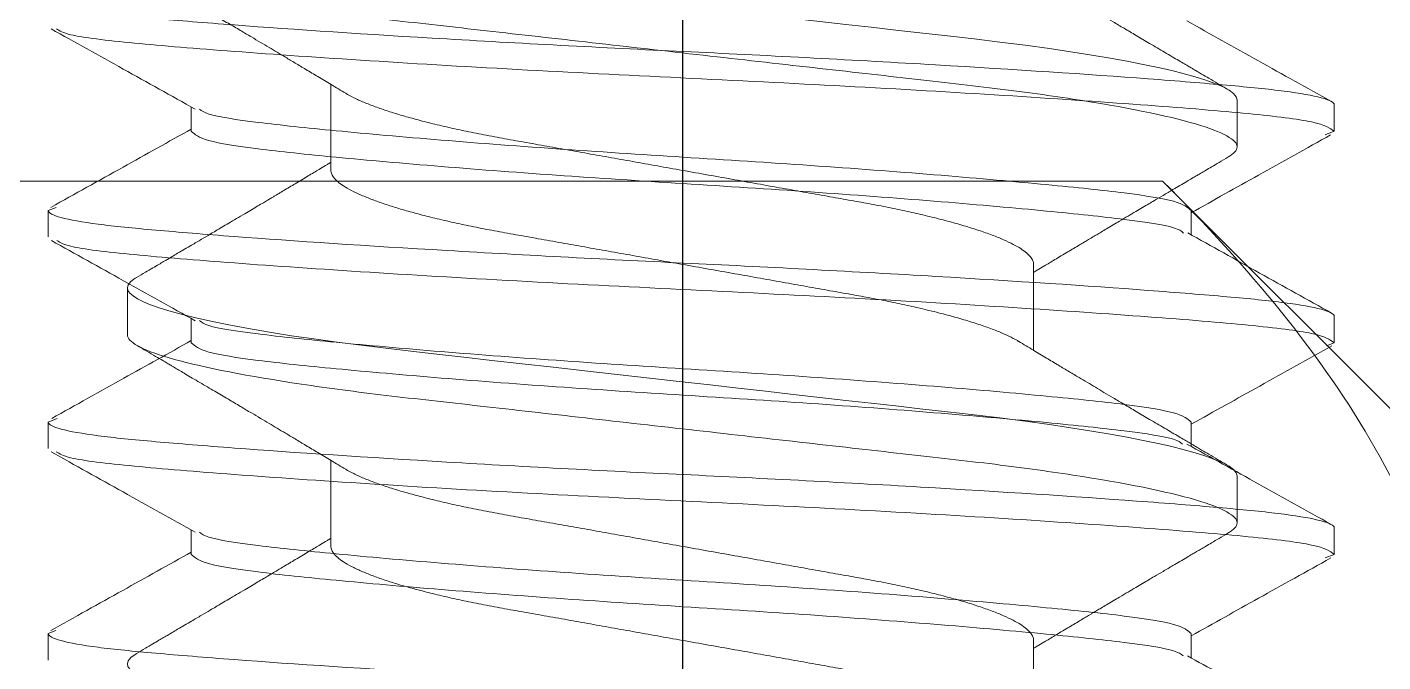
# Model space of a CAD drawing. Extents: x -82 to 113, y -82 to 93.
# Drawn here: x 23.013 to 23.2133, y 70.5483 to 70.642 of the extents above; entities that cross this region are included whole.
import ezdxf

# ---------------------------------------------------------------- set-up
doc = ezdxf.new("R2010")
doc.units = 0
doc.header["$MEASUREMENT"] = 0
doc.linetypes.add('SLD-Solid', pattern=[0])
doc.layers.get('0').update_dxf_attribs({"linetype": 'CONTINUOUS'})
doc.layers.add('Ballons', color=7, linetype='CONTINUOUS')
doc.layers.add('INERTIA', color=7, linetype='CONTINUOUS')

# ---------------------------------------------------------------- blocks, each defined once
blk = doc.blocks.new('gfdgsfg')
at = {"color": 7, "linetype": 'Continuous', "lineweight": 15}
for q in [(57.86139, 53.60965), (58.18952, 53.65316)]:
    blk.add_line((57.9049, 53.65316), q, dxfattribs=at)
blk.add_open_spline([(57.86139, 53.57197), (57.86139, 53.58609), (57.86571, 53.59998), (57.88128, 53.62735), (57.89219, 53.64044), (57.9049, 53.65316)], degree=3, knots=[0, 0, 0, 0, 0.5, 0.5, 1, 1, 1, 1], dxfattribs=at)
blk = doc.blocks.new('20254')
at = {"color": 7, "linetype": 'SLD-Solid', "lineweight": 15}
for p, q in [((1.02708, 0.082), (1.02014, 0.082)), ((1.00278, 0.05193), (0.99007, 0.05193)), ((1.05833, 0.05193), (1.04563, 0.05193)), ((1.01667, -0.05193), (1.02937, -0.05193)), ((1.07222, -0.05193), (1.08493, -0.05193)), ((0.99236, -0.082), (0.99931, -0.082)), ((1.04792, -0.082), (1.05486, -0.082))]:
    blk.add_line(p, q, dxfattribs=at)
at = {"color": 7, "linetype": 'SLD-Solid', "lineweight": 15, "flags": 128}
for points in [[(0.96305, 0.08062), (0.96317, 0.08084), (0.96366, 0.08149), (0.96413, 0.08187), (0.96458, 0.082), (0.96497, 0.08191), (0.96537, 0.08163), (0.96578, 0.08116), (0.9662, 0.08049), (0.96664, 0.07962), (0.96707, 0.07857), (0.96752, 0.07732), (0.96797, 0.07589), (0.96842, 0.07426), (0.96896, 0.07209), (0.96951, 0.06966), (0.97005, 0.06699), (0.97059, 0.0641), (0.97113, 0.061), (0.97165, 0.05772), (0.97214, 0.05442), (0.97261, 0.051), (0.97307, 0.04746), (0.97352, 0.04382), (0.97394, 0.04011), (0.97438, 0.03626), (0.97483, 0.03226), (0.9753, 0.02812), (0.9758, 0.02366), (0.97632, 0.01907), (0.97685, 0.01439), (0.97738, 0.00963), (0.97793, 0.00483), (0.97847, 0), (0.97894, -0.00413), (0.9794, -0.00825), (0.97986, -0.01233), (0.98032, -0.01637), (0.98077, -0.02035), (0.9812, -0.02418), (0.98163, -0.02793), (0.98204, -0.03158), (0.98244, -0.03513), (0.9829, -0.03921), (0.98335, -0.04312), (0.98381, -0.04694), (0.98429, -0.05067), (0.98478, -0.05426), (0.98529, -0.05772), (0.98574, -0.06054), (0.98619, -0.06323), (0.98665, -0.06576), (0.98712, -0.06814), (0.98758, -0.07035), (0.98804, -0.07235), (0.9885, -0.07417), (0.98895, -0.07581), (0.9894, -0.07725), (0.98993, -0.07872), (0.99045, -0.07992), (0.99095, -0.08084), (0.99144, -0.08149), (0.99191, -0.08187), (0.99236, -0.082), (0.99236, -0.082)], [(1.01861, 0.08062), (1.01873, 0.08084), (1.01922, 0.08149), (1.01969, 0.08187), (1.02014, 0.082), (1.02052, 0.08191), (1.02092, 0.08163), (1.02133, 0.08116), (1.02176, 0.08049), (1.02219, 0.07962), (1.02263, 0.07857), (1.02307, 0.07732), (1.02352, 0.07589), (1.02398, 0.07426), (1.02452, 0.07209), (1.02507, 0.06966), (1.02561, 0.06699), (1.02615, 0.0641), (1.02668, 0.061), (1.02721, 0.05772), (1.02769, 0.05442), (1.02817, 0.051), (1.02863, 0.04746), (1.02907, 0.04382), (1.0295, 0.04011), (1.02993, 0.03626), (1.03038, 0.03226), (1.03085, 0.02812), (1.03136, 0.02366), (1.03187, 0.01907), (1.0324, 0.01439), (1.03294, 0.00963), (1.03348, 0.00483), (1.03403, 0), (1.03449, -0.00413), (1.03496, -0.00825), (1.03542, -0.01233), (1.03588, -0.01637), (1.03633, -0.02035), (1.03676, -0.02418), (1.03718, -0.02793), (1.03759, -0.03158), (1.03799, -0.03513), (1.03845, -0.03921), (1.0389, -0.04312), (1.03936, -0.04694), (1.03984, -0.05067), (1.04034, -0.05426), (1.04085, -0.05772), (1.0413, -0.06054), (1.04175, -0.06323), (1.04221, -0.06576), (1.04267, -0.06814), (1.04314, -0.07035), (1.0436, -0.07235), (1.04406, -0.07417), (1.04451, -0.07581), (1.04496, -0.07725), (1.04549, -0.07872), (1.046, -0.07992), (1.04651, -0.08084), (1.047, -0.08149), (1.04747, -0.08187), (1.04792, -0.082), (1.04792, -0.082)], [(1.07416, 0.08062), (1.07429, 0.08084), (1.07477, 0.08149), (1.07524, 0.08187), (1.07569, 0.082), (1.07608, 0.08191), (1.07648, 0.08163), (1.07689, 0.08116), (1.07731, 0.08049), (1.07775, 0.07962), (1.07818, 0.07857), (1.07863, 0.07732), (1.07908, 0.07589), (1.07953, 0.07426), (1.08008, 0.07209), (1.08062, 0.06966), (1.08117, 0.06699), (1.08171, 0.0641), (1.08224, 0.061), (1.08276, 0.05772), (1.08325, 0.05442), (1.08372, 0.051), (1.08418, 0.04746), (1.08463, 0.04382), (1.08505, 0.04011), (1.08549, 0.03626), (1.08594, 0.03226), (1.08641, 0.02812), (1.08691, 0.02366), (1.08743, 0.01907), (1.08796, 0.01439), (1.0885, 0.00963), (1.08904, 0.00483), (1.08958, 0), (1.09005, -0.00413), (1.09051, -0.00825), (1.09098, -0.01233), (1.09143, -0.01637), (1.09188, -0.02035), (1.09231, -0.02418), (1.09274, -0.02793), (1.09315, -0.03158), (1.09355, -0.03513), (1.09401, -0.03921), (1.09446, -0.04312), (1.09492, -0.04694), (1.0954, -0.05067), (1.09589, -0.05426), (1.09641, -0.05772), (1.09685, -0.06054), (1.09731, -0.06323), (1.09777, -0.06576), (1.09823, -0.06814), (1.0987, -0.07035), (1.09915, -0.07235), (1.09961, -0.07417), (1.10007, -0.07581), (1.10052, -0.07725), (1.10104, -0.07872), (1.10156, -0.07992), (1.10206, -0.08084), (1.10255, -0.08149), (1.10302, -0.08187), (1.10347, -0.082), (1.10347, -0.082)]]:
    blk.add_lwpolyline(points, dxfattribs=at)
at = {"color": 7, "linetype": 'SLD-Solid', "lineweight": 15}
for points, knots in [([(0.97153, 0.082), (0.97253, 0.082), (0.9737, 0.08), (0.97615, 0.07169), (0.97742, 0.06538), (0.97918, 0.05388), (0.97975, 0.04973), (0.9808, 0.04105), (0.98129, 0.03655), (0.98294, 0.02194), (0.98418, 0.01099), (0.98666, -0.01099), (0.98789, -0.02194), (0.98954, -0.03655), (0.99003, -0.04105), (0.99109, -0.04973), (0.99165, -0.05388), (0.99341, -0.06538), (0.99469, -0.07169), (0.99713, -0.08), (0.9983, -0.082), (0.99931, -0.082)], [0, 0, 0, 0, 0.125, 0.125, 0.25, 0.25, 0.3125, 0.3125, 0.375, 0.375, 0.5, 0.5, 0.625, 0.625, 0.6875, 0.6875, 0.75, 0.75, 0.875, 0.875, 1, 1, 1, 1]), ([(0.99139, 0.04973), (0.99096, 0.05045), (0.99014, 0.05182), (0.98896, 0.05377), (0.9879, 0.05555), (0.98695, 0.05715), (0.9861, 0.05857), (0.98533, 0.05986), (0.9846, 0.06109), (0.98385, 0.06235), (0.98301, 0.06376), (0.98207, 0.06535), (0.98101, 0.06715), (0.97983, 0.06914), (0.97878, 0.07092), (0.97793, 0.07236), (0.97735, 0.07334), (0.97687, 0.07417), (0.97651, 0.07477), (0.97624, 0.07522), (0.97601, 0.07563), (0.9757, 0.07615), (0.97526, 0.0769), (0.97467, 0.0779), (0.97391, 0.0792), (0.97336, 0.08013), (0.97306, 0.08064)], [0, 0, 0, 0, 0.06997, 0.133056, 0.190546, 0.242491, 0.288788, 0.328727, 0.367368, 0.408273, 0.451739, 0.504295, 0.561859, 0.626323, 0.697701, 0.734107, 0.765806, 0.792587, 0.814447, 0.823998, 0.836767, 0.853657, 0.874669, 0.909102, 0.950877, 1, 1, 1, 1]), ([(1.01861, 0.08064), (1.01835, 0.0802), (1.01788, 0.0794), (1.01723, 0.07829), (1.01671, 0.0774), (1.01633, 0.07677), (1.01609, 0.07635), (1.01595, 0.07611), (1.01576, 0.07579), (1.01546, 0.07529), (1.01499, 0.07449), (1.01444, 0.07354), (1.01374, 0.07237), (1.013, 0.0711), (1.01229, 0.06991), (1.0117, 0.06891), (1.01116, 0.068), (1.01056, 0.06698), (1.00989, 0.06585), (1.00923, 0.06473), (1.0086, 0.06367), (1.00806, 0.06276), (1.00758, 0.06195), (1.0072, 0.06131), (1.0069, 0.06081), (1.00666, 0.0604), (1.0064, 0.05996), (1.00606, 0.05939), (1.00562, 0.05866), (1.00513, 0.05784), (1.00459, 0.05693), (1.00404, 0.056), (1.00349, 0.0551), (1.00299, 0.05426), (1.00247, 0.05339), (1.00201, 0.05261), (1.0017, 0.0521), (1.0016, 0.05193)], [0, 0, 0, 0, 0.045775, 0.084131, 0.115074, 0.138612, 0.150192, 0.158483, 0.163856, 0.183478, 0.211094, 0.246472, 0.282539, 0.333808, 0.378477, 0.407016, 0.438347, 0.473682, 0.513015, 0.556336, 0.590525, 0.623907, 0.651915, 0.674505, 0.691683, 0.703738, 0.717681, 0.737473, 0.76311, 0.793819, 0.82368, 0.85875, 0.890451, 0.918808, 0.946488, 0.981767, 1, 1, 1, 1]), ([(1.02708, 0.082), (1.02809, 0.082), (1.02925, 0.08), (1.0317, 0.07169), (1.03297, 0.06538), (1.03474, 0.05388), (1.0353, 0.04973), (1.03636, 0.04105), (1.03685, 0.03655), (1.03849, 0.02194), (1.03973, 0.01099), (1.04221, -0.01099), (1.04345, -0.02194), (1.0451, -0.03655), (1.04559, -0.04105), (1.04664, -0.04973), (1.04721, -0.05388), (1.04897, -0.06538), (1.05024, -0.07169), (1.05269, -0.08), (1.05386, -0.082), (1.05486, -0.082)], [0, 0, 0, 0, 0.125, 0.125, 0.25, 0.25, 0.3125, 0.3125, 0.375, 0.375, 0.5, 0.5, 0.625, 0.625, 0.6875, 0.6875, 0.75, 0.75, 0.875, 0.875, 1, 1, 1, 1]), ([(1.04695, 0.04973), (1.04652, 0.05045), (1.04569, 0.05182), (1.04452, 0.05377), (1.04346, 0.05555), (1.0425, 0.05715), (1.04165, 0.05857), (1.04089, 0.05986), (1.04016, 0.06109), (1.0394, 0.06235), (1.03857, 0.06376), (1.03763, 0.06535), (1.03656, 0.06715), (1.03538, 0.06914), (1.03434, 0.07092), (1.03349, 0.07236), (1.03291, 0.07334), (1.03242, 0.07417), (1.03207, 0.07477), (1.0318, 0.07522), (1.03156, 0.07563), (1.03125, 0.07615), (1.03081, 0.0769), (1.03022, 0.0779), (1.02946, 0.0792), (1.02891, 0.08013), (1.02861, 0.08064)], [0, 0, 0, 0, 0.06997, 0.133056, 0.190547, 0.242492, 0.288789, 0.328727, 0.367368, 0.408273, 0.451739, 0.504296, 0.561859, 0.626323, 0.697701, 0.734108, 0.765807, 0.792588, 0.814447, 0.823999, 0.836769, 0.853658, 0.87467, 0.909103, 0.950877, 1, 1, 1, 1]), ([(1.07416, 0.08064), (1.07391, 0.0802), (1.07343, 0.0794), (1.07278, 0.07829), (1.07226, 0.0774), (1.07189, 0.07677), (1.07164, 0.07635), (1.0715, 0.07611), (1.07131, 0.07579), (1.07102, 0.07529), (1.07055, 0.07449), (1.06999, 0.07354), (1.0693, 0.07237), (1.06855, 0.0711), (1.06785, 0.06991), (1.06726, 0.06891), (1.06672, 0.068), (1.06612, 0.06698), (1.06545, 0.06585), (1.06479, 0.06473), (1.06416, 0.06367), (1.06361, 0.06276), (1.06314, 0.06195), (1.06275, 0.06131), (1.06246, 0.06081), (1.06221, 0.0604), (1.06195, 0.05996), (1.06161, 0.05939), (1.06118, 0.05866), (1.06069, 0.05784), (1.06014, 0.05693), (1.05959, 0.056), (1.05905, 0.0551), (1.05855, 0.05426), (1.05803, 0.05339), (1.05756, 0.05261), (1.05726, 0.0521), (1.05715, 0.05193)], [0, 0, 0, 0, 0.045776, 0.084131, 0.115075, 0.138613, 0.150193, 0.158483, 0.163856, 0.183479, 0.211094, 0.246473, 0.282539, 0.333807, 0.378477, 0.407016, 0.438347, 0.473682, 0.513015, 0.556337, 0.590524, 0.623906, 0.651915, 0.674506, 0.691683, 0.703737, 0.717681, 0.737473, 0.763111, 0.793818, 0.823679, 0.85875, 0.890452, 0.918807, 0.946487, 0.981766, 1, 1, 1, 1]), ([(1.00278, 0.05193), (1.00297, 0.0519), (1.00335, 0.05185), (1.00396, 0.05144), (1.0046, 0.05077), (1.00525, 0.04982), (1.00593, 0.04858), (1.0066, 0.0471), (1.00727, 0.04539), (1.00792, 0.04349), (1.00857, 0.04138), (1.00922, 0.03907), (1.00986, 0.03654), (1.01049, 0.03379), (1.01112, 0.03085), (1.01171, 0.02779), (1.01228, 0.02461), (1.01287, 0.02128), (1.01348, 0.01788), (1.0141, 0.0144), (1.01472, 0.0109), (1.01536, 0.00731), (1.01601, 0.00367), (1.01668, -0.00007), (1.01736, -0.00389), (1.01805, -0.00775), (1.01872, -0.01154), (1.01938, -0.01524), (1.02002, -0.01882), (1.02062, -0.02219), (1.02118, -0.02534), (1.02172, -0.02832), (1.02229, -0.03119), (1.02288, -0.03395), (1.0235, -0.03664), (1.02416, -0.03922), (1.02484, -0.04165), (1.02553, -0.04386), (1.02622, -0.04583), (1.02692, -0.04753), (1.02753, -0.04883), (1.0279, -0.04946), (1.02805, -0.04971)], [0, 0, 0, 0, 0.0247333, 0.0498972, 0.075434, 0.1012797, 0.127365, 0.1536164, 0.1784516, 0.2033008, 0.2280982, 0.2527787, 0.2772794, 0.303001, 0.3283855, 0.3533715, 0.3779927, 0.4029173, 0.4282484, 0.452451, 0.4769056, 0.5015533, 0.5263312, 0.5511749, 0.5775221, 0.603791, 0.6299046, 0.6557889, 0.6813739, 0.7065948, 0.7299887, 0.7532288, 0.7768449, 0.8008093, 0.8250701, 0.8510615, 0.8772509, 0.9035629, 0.9299197, 0.956243, 0.9824545, 1, 1, 1, 1]), ([(1.05833, 0.05193), (1.05852, 0.0519), (1.05891, 0.05185), (1.05952, 0.05144), (1.06015, 0.05077), (1.06081, 0.04982), (1.06148, 0.04858), (1.06216, 0.0471), (1.06282, 0.04539), (1.06348, 0.04349), (1.06413, 0.04138), (1.06477, 0.03907), (1.06541, 0.03654), (1.06605, 0.03379), (1.06667, 0.03085), (1.06727, 0.02779), (1.06783, 0.02461), (1.06843, 0.02128), (1.06903, 0.01788), (1.06965, 0.0144), (1.07028, 0.0109), (1.07092, 0.00731), (1.07157, 0.00367), (1.07224, -0.00007), (1.07292, -0.00389), (1.0736, -0.00775), (1.07428, -0.01154), (1.07494, -0.01524), (1.07558, -0.01882), (1.07618, -0.02219), (1.07674, -0.02534), (1.07728, -0.02832), (1.07784, -0.03119), (1.07843, -0.03395), (1.07906, -0.03664), (1.07971, -0.03922), (1.08039, -0.04165), (1.08108, -0.04386), (1.08178, -0.04583), (1.08247, -0.04753), (1.08308, -0.04883), (1.08346, -0.04946), (1.08361, -0.04971)], [0, 0, 0, 0, 0.024733, 0.049897, 0.075434, 0.10128, 0.127365, 0.153616, 0.178452, 0.203301, 0.228098, 0.252779, 0.277279, 0.303001, 0.328385, 0.353371, 0.377993, 0.402917, 0.428248, 0.452451, 0.476906, 0.501553, 0.526331, 0.551175, 0.577522, 0.603791, 0.629905, 0.655789, 0.681374, 0.706595, 0.729989, 0.753229, 0.776845, 0.800809, 0.82507, 0.851061, 0.877251, 0.903563, 0.92992, 0.956243, 0.982455, 1, 1, 1, 1]), ([(0.99139, 0.04973), (0.99161, 0.04935), (0.99205, 0.04858), (0.99271, 0.0471), (0.99338, 0.0454), (0.99403, 0.04349), (0.99468, 0.04138), (0.99533, 0.03907), (0.99597, 0.03654), (0.9966, 0.03379), (0.99723, 0.03085), (0.99782, 0.02779), (0.99839, 0.02461), (0.99898, 0.02128), (0.99959, 0.01788), (1.00021, 0.0144), (1.00083, 0.0109), (1.00147, 0.00731), (1.00212, 0.00367), (1.00279, -0.00007), (1.00347, -0.00389), (1.00416, -0.00775), (1.00484, -0.01154), (1.0055, -0.01524), (1.00613, -0.01882), (1.00673, -0.02219), (1.0073, -0.02534), (1.00783, -0.02832), (1.0084, -0.03119), (1.00899, -0.03395), (1.00961, -0.03664), (1.01027, -0.03922), (1.01095, -0.04165), (1.01164, -0.04386), (1.01233, -0.04583), (1.01303, -0.04753), (1.0137, -0.04894), (1.01434, -0.05006), (1.01496, -0.0509), (1.01555, -0.0515), (1.01612, -0.05186), (1.01649, -0.05191), (1.01667, -0.05193)], [0, 0, 0, 0, 0.025043, 0.051294, 0.076128, 0.100977, 0.125773, 0.150453, 0.174953, 0.200674, 0.226058, 0.251043, 0.275664, 0.300588, 0.325918, 0.35012, 0.374574, 0.399221, 0.423998, 0.448841, 0.475188, 0.501456, 0.527569, 0.553452, 0.579036, 0.604257, 0.62765, 0.650889, 0.674505, 0.698468, 0.722729, 0.748719, 0.774908, 0.801219, 0.827575, 0.853898, 0.880109, 0.904652, 0.928968, 0.952999, 0.976692, 1, 1, 1, 1]), ([(1.04695, 0.04973), (1.04716, 0.04935), (1.0476, 0.04858), (1.04827, 0.0471), (1.04894, 0.0454), (1.04959, 0.04349), (1.05024, 0.04138), (1.05088, 0.03907), (1.05152, 0.03654), (1.05216, 0.03379), (1.05278, 0.03085), (1.05338, 0.02779), (1.05395, 0.02461), (1.05454, 0.02128), (1.05515, 0.01788), (1.05576, 0.0144), (1.05639, 0.0109), (1.05703, 0.00731), (1.05768, 0.00367), (1.05835, -0.00007), (1.05903, -0.00389), (1.05971, -0.00775), (1.06039, -0.01154), (1.06105, -0.01524), (1.06169, -0.01882), (1.06229, -0.02219), (1.06285, -0.02534), (1.06339, -0.02832), (1.06395, -0.03119), (1.06454, -0.03395), (1.06517, -0.03664), (1.06582, -0.03922), (1.0665, -0.04165), (1.0672, -0.04386), (1.06789, -0.04583), (1.06858, -0.04753), (1.06925, -0.04894), (1.0699, -0.05006), (1.07051, -0.0509), (1.07111, -0.0515), (1.07168, -0.05186), (1.07204, -0.05191), (1.07222, -0.05193)], [0, 0, 0, 0, 0.025043, 0.051294, 0.076128, 0.100977, 0.125773, 0.150453, 0.174953, 0.200674, 0.226058, 0.251043, 0.275664, 0.300587, 0.325918, 0.35012, 0.374574, 0.399221, 0.423998, 0.448841, 0.475188, 0.501456, 0.527569, 0.553452, 0.579036, 0.604257, 0.62765, 0.650889, 0.674505, 0.698468, 0.722729, 0.748719, 0.774908, 0.801219, 0.827575, 0.853898, 0.880109, 0.904652, 0.928968, 0.952999, 0.976692, 1, 1, 1, 1]), ([(0.9725, -0.04973), (0.97293, -0.05045), (0.97375, -0.05182), (0.97492, -0.05377), (0.97599, -0.05555), (0.97694, -0.05715), (0.97779, -0.05857), (0.97856, -0.05986), (0.97929, -0.06109), (0.98004, -0.06235), (0.98088, -0.06376), (0.98182, -0.06535), (0.98288, -0.06715), (0.98406, -0.06914), (0.98511, -0.07092), (0.98596, -0.07236), (0.98653, -0.07334), (0.98702, -0.07417), (0.98738, -0.07477), (0.98765, -0.07522), (0.98788, -0.07563), (0.98819, -0.07615), (0.98863, -0.0769), (0.98922, -0.0779), (0.98998, -0.0792), (0.99053, -0.08013), (0.99083, -0.08064)], [0, 0, 0, 0, 0.06997, 0.133056, 0.190547, 0.242491, 0.288789, 0.328727, 0.367368, 0.408273, 0.451739, 0.504295, 0.561859, 0.626323, 0.697701, 0.734108, 0.765807, 0.792588, 0.814447, 0.823999, 0.836769, 0.853657, 0.874669, 0.909103, 0.950877, 1, 1, 1, 1]), ([(1.02805, -0.04973), (1.02848, -0.05045), (1.02931, -0.05182), (1.03048, -0.05377), (1.03154, -0.05555), (1.0325, -0.05715), (1.03335, -0.05857), (1.03411, -0.05986), (1.03484, -0.06109), (1.0356, -0.06235), (1.03643, -0.06376), (1.03737, -0.06535), (1.03844, -0.06715), (1.03962, -0.06914), (1.04066, -0.07092), (1.04151, -0.07236), (1.04209, -0.07334), (1.04258, -0.07417), (1.04293, -0.07477), (1.0432, -0.07522), (1.04344, -0.07563), (1.04375, -0.07615), (1.04419, -0.0769), (1.04478, -0.0779), (1.04554, -0.0792), (1.04609, -0.08013), (1.04639, -0.08064)], [0, 0, 0, 0, 0.0699703, 0.1330562, 0.1905469, 0.2424916, 0.2887894, 0.3287283, 0.3673682, 0.4082728, 0.4517387, 0.5042958, 0.5618605, 0.6263239, 0.6977025, 0.7341084, 0.765807, 0.7925882, 0.8144466, 0.8239994, 0.8367685, 0.8536584, 0.8746704, 0.9091033, 0.9508766, 1, 1, 1, 1]), ([(1.00084, -0.08064), (1.00109, -0.0802), (1.00157, -0.0794), (1.00222, -0.07829), (1.00274, -0.0774), (1.00311, -0.07677), (1.00336, -0.07635), (1.0035, -0.07611), (1.00369, -0.07579), (1.00398, -0.07529), (1.00445, -0.0745), (1.005, -0.07355), (1.0057, -0.07238), (1.00644, -0.07112), (1.00714, -0.06992), (1.00774, -0.06892), (1.00828, -0.068), (1.00888, -0.06699), (1.00955, -0.06585), (1.01021, -0.06473), (1.01084, -0.06367), (1.01139, -0.06276), (1.01186, -0.06195), (1.01225, -0.06131), (1.01254, -0.06081), (1.01279, -0.0604), (1.01305, -0.05996), (1.01339, -0.05939), (1.01382, -0.05866), (1.01431, -0.05784), (1.01486, -0.05693), (1.01541, -0.056), (1.01595, -0.0551), (1.01645, -0.05426), (1.01697, -0.05339), (1.01744, -0.05261), (1.01774, -0.0521), (1.01785, -0.05193)], [0, 0, 0, 0, 0.045774, 0.08413, 0.115072, 0.13861, 0.150189, 0.15848, 0.163852, 0.183434, 0.210946, 0.246161, 0.282089, 0.333268, 0.378004, 0.406681, 0.438141, 0.473574, 0.512974, 0.556334, 0.590531, 0.623912, 0.651921, 0.674511, 0.691688, 0.703742, 0.717685, 0.737478, 0.763114, 0.793822, 0.823682, 0.858752, 0.890453, 0.91881, 0.946488, 0.981766, 1, 1, 1, 1]), ([(1.05639, -0.08064), (1.05665, -0.0802), (1.05712, -0.0794), (1.05777, -0.07829), (1.05829, -0.0774), (1.05867, -0.07677), (1.05891, -0.07635), (1.05905, -0.07611), (1.05924, -0.07579), (1.05954, -0.07529), (1.06, -0.0745), (1.06056, -0.07355), (1.06125, -0.07238), (1.062, -0.07112), (1.0627, -0.06992), (1.06329, -0.06892), (1.06383, -0.068), (1.06444, -0.06699), (1.06511, -0.06585), (1.06577, -0.06473), (1.0664, -0.06367), (1.06694, -0.06276), (1.06742, -0.06195), (1.0678, -0.06131), (1.0681, -0.06081), (1.06834, -0.0604), (1.0686, -0.05996), (1.06894, -0.05939), (1.06938, -0.05866), (1.06987, -0.05784), (1.07041, -0.05693), (1.07096, -0.056), (1.07151, -0.0551), (1.07201, -0.05426), (1.07253, -0.05339), (1.07299, -0.05261), (1.0733, -0.0521), (1.0734, -0.05193)], [0, 0, 0, 0, 0.045774, 0.08413, 0.115074, 0.13861, 0.150189, 0.158481, 0.163853, 0.183434, 0.210947, 0.246163, 0.28209, 0.333268, 0.378004, 0.406681, 0.438142, 0.473574, 0.512975, 0.556334, 0.590532, 0.623913, 0.651921, 0.674511, 0.691688, 0.703743, 0.717686, 0.737478, 0.763115, 0.793823, 0.823683, 0.858752, 0.890454, 0.91881, 0.946489, 0.981767, 1, 1, 1, 1]), ([(0.99931, -0.082), (0.99943, -0.08198), (0.99969, -0.08195), (1.00009, -0.08165), (1.00047, -0.08123), (1.00072, -0.08081), (1.00084, -0.08063)], [0, 0, 0, 0, 0.259589, 0.522259, 0.787753, 1, 1, 1, 1]), ([(1.05486, -0.082), (1.05499, -0.08198), (1.05525, -0.08195), (1.05564, -0.08165), (1.05603, -0.08123), (1.05628, -0.08081), (1.05639, -0.08063)], [0, 0, 0, 0, 0.259589, 0.522259, 0.787753, 1, 1, 1, 1])]:
    blk.add_open_spline(points, degree=3, knots=knots, dxfattribs=at)
blk = doc.blocks.new('25342')
at = {"color": 7, "linetype": 'Continuous', "lineweight": 15}
for p, q in [((1.46484, 0.095), (1.4643, 0.09367)), ((1.46875, 0.095), (1.46484, 0.095)), ((1.49609, 0.095), (1.49563, 0.09388)), ((1.5, 0.095), (1.49609, 0.095)), ((1.52734, 0.095), (1.52679, 0.09366)), ((1.53125, 0.095), (1.52734, 0.095)), ((1.45312, 0.07386), (1.44955, 0.07386)), ((1.48437, 0.07386), (1.4808, 0.07386)), ((1.51563, 0.07386), (1.51204, 0.07386)), ((1.46484, -0.07386), (1.46842, -0.07386)), ((1.49609, -0.07386), (1.49967, -0.07386)), ((1.52734, -0.07386), (1.53092, -0.07386)), ((1.45358, -0.09388), (1.45313, -0.095)), ((1.48492, -0.09367), (1.48437, -0.095)), ((1.5161, -0.09384), (1.51563, -0.095)), ((1.44922, -0.095), (1.45313, -0.095)), ((1.48047, -0.095), (1.48437, -0.095)), ((1.51172, -0.095), (1.51563, -0.095))]:
    blk.add_line(p, q, dxfattribs=at)
for points, knots in [([(1.45313, -0.095), (1.45243, -0.095), (1.45173, -0.09235), (1.4508, -0.08526), (1.45053, -0.08246), (1.44994, -0.07578), (1.44962, -0.07188), (1.44863, -0.05868), (1.44791, -0.04782), (1.44653, -0.02438), (1.44588, -0.01188), (1.44475, 0.01187), (1.44409, 0.02438), (1.44271, 0.04782), (1.442, 0.05868), (1.44101, 0.07188), (1.44069, 0.07578), (1.4401, 0.08246), (1.43982, 0.08526), (1.43889, 0.09235), (1.4382, 0.095), (1.4375, 0.095)], [0, 0, 0, 0, 0.125, 0.125, 0.1875, 0.1875, 0.25, 0.25, 0.375, 0.375, 0.5, 0.5, 0.625, 0.625, 0.75, 0.75, 0.8125, 0.8125, 0.875, 0.875, 1, 1, 1, 1]), ([(1.44985, 0.07331), (1.44812, 0.07641), (1.44417, 0.08348), (1.44023, 0.09056), (1.43801, 0.09455)], [0, 0, 0, 0, 0.437537, 1, 1, 1, 1]), ([(1.4643, 0.09448), (1.46232, 0.09093), (1.45849, 0.08405), (1.45465, 0.07718), (1.4528, 0.07386)], [0, 0, 0, 0, 0.516324, 1, 1, 1, 1]), ([(1.47999, -0.09382), (1.47969, -0.09334), (1.47894, -0.09214), (1.47787, -0.08303), (1.47664, -0.0681), (1.47526, -0.04805), (1.47388, -0.02473), (1.47266, 0), (1.47143, 0.02473), (1.47005, 0.04806), (1.46867, 0.06807), (1.46745, 0.08311), (1.46622, 0.09307), (1.46531, 0.09435), (1.46484, 0.095)], [0, 0, 0, 0, 0.056678, 0.141074, 0.225469, 0.312859, 0.400249, 0.484644, 0.56904, 0.656429, 0.743819, 0.828215, 0.91261, 1, 1, 1, 1]), ([(1.48437, -0.095), (1.48368, -0.095), (1.48298, -0.09235), (1.48205, -0.08526), (1.48178, -0.08246), (1.48119, -0.07578), (1.48087, -0.07188), (1.47988, -0.05868), (1.47916, -0.04782), (1.47778, -0.02438), (1.47713, -0.01188), (1.476, 0.01187), (1.47534, 0.02438), (1.47396, 0.04782), (1.47325, 0.05868), (1.47226, 0.07188), (1.47194, 0.07578), (1.47135, 0.08246), (1.47107, 0.08526), (1.47014, 0.09235), (1.46945, 0.095), (1.46875, 0.095)], [0, 0, 0, 0, 0.125, 0.125, 0.1875, 0.1875, 0.25, 0.25, 0.375, 0.375, 0.5, 0.5, 0.625, 0.625, 0.75, 0.75, 0.8125, 0.8125, 0.875, 0.875, 1, 1, 1, 1]), ([(1.48114, 0.07324), (1.47916, 0.07678), (1.4752, 0.08388), (1.47125, 0.09097), (1.46927, 0.09453)], [0, 0, 0, 0, 0.4996566, 1, 1, 1, 1]), ([(1.49563, 0.09463), (1.49366, 0.09108), (1.4898, 0.08416), (1.48594, 0.07724), (1.48405, 0.07386)], [0, 0, 0, 0, 0.511951, 1, 1, 1, 1]), ([(1.51119, -0.09372), (1.51091, -0.09325), (1.51017, -0.09206), (1.50912, -0.08302), (1.50789, -0.0681), (1.50651, -0.04805), (1.50513, -0.02473), (1.50391, 0), (1.50268, 0.02473), (1.5013, 0.04806), (1.49992, 0.06807), (1.4987, 0.08311), (1.49747, 0.09307), (1.49656, 0.09435), (1.49609, 0.095)], [0, 0, 0, 0, 0.054078, 0.138706, 0.223334, 0.310965, 0.398595, 0.483224, 0.567852, 0.655482, 0.743113, 0.827741, 0.912369, 1, 1, 1, 1]), ([(1.51563, -0.095), (1.51493, -0.095), (1.51423, -0.09235), (1.5133, -0.08526), (1.51303, -0.08246), (1.51244, -0.07578), (1.51212, -0.07188), (1.51113, -0.05868), (1.51041, -0.04782), (1.50903, -0.02438), (1.50838, -0.01188), (1.50725, 0.01187), (1.50659, 0.02438), (1.50521, 0.04782), (1.5045, 0.05868), (1.50351, 0.07188), (1.50319, 0.07578), (1.5026, 0.08246), (1.50232, 0.08526), (1.50139, 0.09235), (1.5007, 0.095), (1.5, 0.095)], [0, 0, 0, 0, 0.125, 0.125, 0.1875, 0.1875, 0.25, 0.25, 0.375, 0.375, 0.5, 0.5, 0.625, 0.625, 0.75, 0.75, 0.8125, 0.8125, 0.875, 0.875, 1, 1, 1, 1]), ([(1.51232, 0.07336), (1.51035, 0.0769), (1.50639, 0.08398), (1.50245, 0.09106), (1.50047, 0.09461)], [0, 0, 0, 0, 0.499759, 1, 1, 1, 1]), ([(1.52679, 0.09447), (1.52482, 0.09092), (1.52099, 0.08405), (1.51715, 0.07718), (1.5153, 0.07386)], [0, 0, 0, 0, 0.5164409, 1, 1, 1, 1]), ([(1.54247, -0.09379), (1.54218, -0.09331), (1.54143, -0.09212), (1.54037, -0.08302), (1.53914, -0.0681), (1.53776, -0.04805), (1.53638, -0.02473), (1.53516, 0), (1.53393, 0.02473), (1.53255, 0.04806), (1.53117, 0.06807), (1.52995, 0.08311), (1.52872, 0.09307), (1.52781, 0.09435), (1.52734, 0.095)], [0, 0, 0, 0, 0.05586, 0.140329, 0.224797, 0.312263, 0.399728, 0.484197, 0.568666, 0.656131, 0.743597, 0.828066, 0.912534, 1, 1, 1, 1]), ([(1.54688, -0.095), (1.54618, -0.095), (1.54548, -0.09235), (1.54455, -0.08526), (1.54428, -0.08246), (1.54369, -0.07578), (1.54337, -0.07188), (1.54238, -0.05868), (1.54166, -0.04782), (1.54028, -0.02438), (1.53963, -0.01188), (1.5385, 0.01187), (1.53784, 0.02438), (1.53646, 0.04782), (1.53575, 0.05868), (1.53476, 0.07188), (1.53444, 0.07578), (1.53385, 0.08246), (1.53357, 0.08526), (1.53264, 0.09235), (1.53195, 0.095), (1.53125, 0.095)], [0, 0, 0, 0, 0.125, 0.125, 0.1875, 0.1875, 0.25, 0.25, 0.375, 0.375, 0.5, 0.5, 0.625, 0.625, 0.75, 0.75, 0.8125, 0.8125, 0.875, 0.875, 1, 1, 1, 1]), ([(1.54366, 0.0732), (1.54168, 0.07674), (1.53772, 0.08383), (1.53377, 0.09093), (1.53179, 0.09448)], [0, 0, 0, 0, 0.499681, 1, 1, 1, 1]), ([(1.46484, -0.07386), (1.46438, -0.07335), (1.46346, -0.07236), (1.46224, -0.06461), (1.46101, -0.05292), (1.45964, -0.03736), (1.45826, -0.01923), (1.45703, 0), (1.45581, 0.01923), (1.45443, 0.03736), (1.45305, 0.05295), (1.45182, 0.06452), (1.45079, 0.07143), (1.4501, 0.07234), (1.44984, 0.07267)], [0, 0, 0, 0, 0.088191, 0.173355, 0.258519, 0.346716, 0.434912, 0.520076, 0.60524, 0.693436, 0.781633, 0.866797, 0.951961, 1, 1, 1, 1]), ([(1.46812, -0.07267), (1.46787, -0.07234), (1.46717, -0.07143), (1.46615, -0.06452), (1.46492, -0.05295), (1.46354, -0.03736), (1.46216, -0.01923), (1.46094, 0), (1.45971, 0.01923), (1.45833, 0.03736), (1.45695, 0.05292), (1.45573, 0.06461), (1.4545, 0.07236), (1.45359, 0.07335), (1.45313, 0.07386)], [0, 0, 0, 0, 0.04792, 0.133094, 0.218268, 0.306476, 0.394683, 0.479857, 0.565031, 0.653238, 0.741445, 0.826619, 0.911793, 1, 1, 1, 1]), ([(1.49609, -0.07386), (1.49563, -0.07335), (1.49471, -0.07236), (1.49349, -0.06461), (1.49226, -0.05292), (1.49089, -0.03736), (1.48951, -0.01923), (1.48828, 0), (1.48706, 0.01923), (1.48568, 0.03736), (1.4843, 0.05295), (1.48307, 0.06452), (1.48206, 0.07137), (1.48137, 0.07228), (1.48114, 0.07259)], [0, 0, 0, 0, 0.08844, 0.173838, 0.259237, 0.347676, 0.436116, 0.521515, 0.606913, 0.695353, 0.783792, 0.869191, 0.954589, 1, 1, 1, 1]), ([(1.49936, -0.07264), (1.49911, -0.07231), (1.49842, -0.0714), (1.4974, -0.06452), (1.49617, -0.05295), (1.49479, -0.03736), (1.49341, -0.01923), (1.49219, 0), (1.49096, 0.01923), (1.48958, 0.03736), (1.4882, 0.05292), (1.48698, 0.06461), (1.48575, 0.07236), (1.48484, 0.07335), (1.48437, 0.07386)], [0, 0, 0, 0, 0.046819, 0.132092, 0.217365, 0.305674, 0.393984, 0.479256, 0.564529, 0.652839, 0.741148, 0.826421, 0.911694, 1, 1, 1, 1]), ([(1.52734, -0.07386), (1.52688, -0.07335), (1.52596, -0.07236), (1.52474, -0.06461), (1.52351, -0.05292), (1.52214, -0.03736), (1.52076, -0.01923), (1.51953, 0), (1.51831, 0.01923), (1.51693, 0.03736), (1.51555, 0.05295), (1.51432, 0.06453), (1.51328, 0.07147), (1.51258, 0.07239), (1.51231, 0.07273)], [0, 0, 0, 0, 0.088031, 0.173034, 0.258038, 0.346069, 0.434099, 0.519103, 0.604107, 0.692138, 0.780168, 0.865172, 0.950176, 1, 1, 1, 1]), ([(1.53061, -0.07264), (1.53036, -0.07232), (1.52967, -0.0714), (1.52865, -0.06452), (1.52742, -0.05295), (1.52604, -0.03736), (1.52466, -0.01923), (1.52344, 0), (1.52221, 0.01923), (1.52083, 0.03736), (1.51945, 0.05292), (1.51823, 0.06461), (1.517, 0.07236), (1.51609, 0.07335), (1.51563, 0.07386)], [0, 0, 0, 0, 0.04697, 0.132231, 0.217492, 0.305788, 0.394085, 0.479346, 0.564607, 0.652904, 0.741201, 0.826461, 0.911722, 1, 1, 1, 1]), ([(1.45358, -0.09463), (1.45556, -0.09108), (1.45942, -0.08416), (1.46328, -0.07724), (1.46517, -0.07386)], [0, 0, 0, 0, 0.51225, 1, 1, 1, 1]), ([(1.46812, -0.07331), (1.47009, -0.07685), (1.47406, -0.08395), (1.47801, -0.09104), (1.47999, -0.09459)], [0, 0, 0, 0, 0.499667, 1, 1, 1, 1]), ([(1.48492, -0.09448), (1.4869, -0.09093), (1.49073, -0.08406), (1.49456, -0.07719), (1.49642, -0.07386)], [0, 0, 0, 0, 0.515617, 1, 1, 1, 1]), ([(1.49935, -0.07328), (1.50132, -0.07681), (1.50527, -0.08389), (1.50922, -0.09097), (1.51119, -0.09452)], [0, 0, 0, 0, 0.499771, 1, 1, 1, 1]), ([(1.5161, -0.0946), (1.51808, -0.09105), (1.52193, -0.08414), (1.52579, -0.07722), (1.52767, -0.07386)], [0, 0, 0, 0, 0.513295, 1, 1, 1, 1]), ([(1.5306, -0.07328), (1.53258, -0.07683), (1.53654, -0.08392), (1.5405, -0.09102), (1.54247, -0.09457)], [0, 0, 0, 0, 0.499659, 1, 1, 1, 1])]:
    blk.add_open_spline(points, degree=3, knots=knots, dxfattribs=at)

msp = doc.modelspace()

# ---------------------------------------------------------------- linework, layer by layer
at = {"layer": 'INERTIA'}
msp.add_line((23.10986, 71.42363), (23.10986, 68.2067), dxfattribs=at)

# ---------------------------------------------------------------- block references
at = {"layer": 'Ballons', "xscale": -1, "rotation": 270}
msp.add_blockref('25342', (23.11116, 69.09932), dxfattribs=at)
at = {"layer": 'Ballons', "xscale": -0.9997500000000001, "yscale": 0.9997500000000001, "zscale": 0.9997500000000001, "rotation": 90}
msp.add_blockref('20254', (23.10983, 71.62341), dxfattribs=at)
at = {"layer": 'INERTIA', "color": 7, "xscale": -1}
msp.add_blockref('gfdgsfg', (81.08571, 16.96615), dxfattribs=at)

doc.saveas('drawing.dxf')
